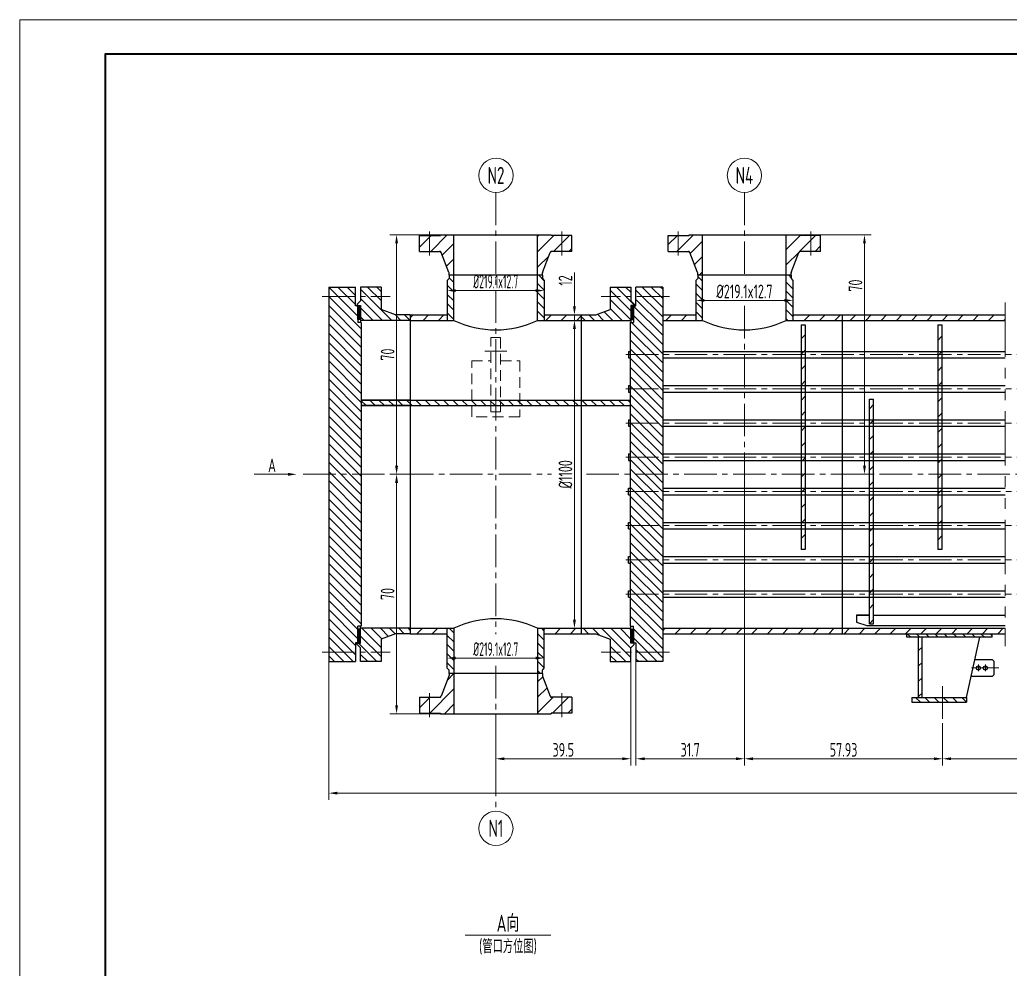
# Model space of a CAD drawing. Header units: millimetres. Extents: x 5765 to 6606, y -201 to 393.
# Drawn here: x 5765 to 6054.5, y 115.9 to 393.4 of the extents above; entities that cross this region are included whole.
import ezdxf
from ezdxf.enums import TextEntityAlignment as Align

# ---------------------------------------------------------------- set-up
doc = ezdxf.new("R2010")
doc.units = ezdxf.units.MM
for name, pattern in [('CENTER2', [28.575, 19.05, -3.175, 3.175, -3.175]), ('DASHED2', [9.525, 6.35, -3.175]), ('PHANTOM2', [31.75, 15.875, -3.175, 3.175, -3.175, 3.175, -3.175])]:
    doc.linetypes.add(name, pattern=pattern)
for name, color, linetype, lineweight in [('1粗实线', 7, 'Continuous', 35), ('2细实线', 3, 'Continuous', 13), ('3中心线', 1, 'CENTER2', 13), ('4虚线', 4, 'DASHED2', 13), ('5双点划线', 2, 'PHANTOM2', 13), ('6剖面线', 6, 'Continuous', 13), ('7文本', 2, 'Continuous', 13), ('8标注', 3, 'Continuous', 13), ('9图表', 4, 'Continuous', 13)]:
    doc.layers.add(name, color=color, linetype=linetype, lineweight=lineweight)
doc.styles.add('lanpec', font='bpec_e.shx', dxfattribs={"width": 0.75, "bigfont": 'hztxt.shx'})
doc.styles.add('lanpec-dim', font='bpec_e.shx', dxfattribs={"width": 0.75})
doc.dimstyles.new('lanpec', dxfattribs={"dimtxt": 4, "dimasz": 2.5, "dimexe": 2, "dimexo": 0, "dimtad": 1, "dimdsep": 46, "dimtxsty": 'lanpec-dim', "dimcen": 2.5, "dimclrd": 256, "dimclre": 256, "dimclrt": 256, "dimazin": 0, "dimtfac": 1, "dimtmove": 0, "dimatfit": 3, "dimfxl": 1, "dimlwd": -1, "dimlwe": -1, "dimarcsym": 0})
doc.dimstyles.new('lanpec$0', dxfattribs={"dimscale": 10, "dimtxt": 4, "dimasz": 2.5, "dimexe": 2, "dimexo": 0, "dimtad": 1, "dimdec": 1, "dimdsep": 46, "dimtxsty": 'lanpec-dim', "dimcen": 0.09, "dimclrd": 256, "dimclre": 256, "dimclrt": 256, "dimadec": 1, "dimazin": 0, "dimtfac": 0.707, "dimtdec": 1, "dimtmove": 0, "dimatfit": 3, "dimfxl": 1, "dimarcsym": 0})
pattern_1 = [(135, (737.13, -339.9016), (-1.3470384, -1.3470384), [])]
pattern_2 = [(45, (6011.2817, 1246.6423), (-2.245064, 2.245064), [])]
pattern_3 = [(135, (-65366.6616, -31470.1535), (-1.34703842, -1.34703842), [])]
pattern_4 = [(135, (6011.2817, 1246.6423), (-1.3470384, -1.3470384), [])]
pattern_5 = [(45, (5996.9817, 1246.6423), (-2.245064, 2.245064), [])]
pattern_6 = [(135, (4759.2155, 1239.4222), (-1.3470384, -1.3470384), [])]
pattern_7 = [(45, (4729.16433, 1239.4222), (-0.2245064, 0.2245064), []), (135, (4729.16433, 1239.4222), (-0.2245064, -0.2245064), [])]
pattern_8 = [(315, (-65366.66156, 31991.2719), (-0.224506403, -0.224506403), []), (225, (-65366.66156, 31991.2719), (-0.224506403, 0.224506403), [])]
pattern_9 = [(135, (6700.8807, -1580.7667), (-1.3470384, -1.3470384), [])]

# ---------------------------------------------------------------- blocks, each defined once
blk = doc.blocks.new('A1')
at = {"layer": '1粗实线'}
blk.add_lwpolyline([(-816, 10), (-10, 10), (-10, 584), (-816, 584)], close=True, dxfattribs=at)
at = {"layer": '9图表'}
blk.add_lwpolyline([(-841, 0), (0, 0), (0, 594), (-841, 594)], close=True, dxfattribs=at)
blk = doc.blocks.new('*U44')
at = {"layer": '2细实线'}
blk.add_line((-12.5, 0), (12.5, 0), dxfattribs=at)
at = {"layer": '7文本', "style": 'lanpec', "width": 0.75}
for tag, height, p in [('节点图名称', 5, (0, 3.5)), ('比例', 4, (0, -3.25))]:
    blk.add_attdef(tag, text='', height=height, dxfattribs=at).set_placement(p, align=Align.MIDDLE_CENTER)
blk = doc.blocks.new('*D70')
at = {"layer": '8标注', "transparency": 16777216}
for p, q in [((5927.16, 305.56), (5929.16, 305.56)), ((5927.16, 303.06), (5927.16, 218.06)), ((5927.16, 215.56), (5929.16, 215.56))]:
    blk.add_line(p, q, dxfattribs=at)
for points in [[(5926.74, 303.06), (5927.58, 303.06), (5927.16, 305.56)], [(5926.74, 218.06), (5927.58, 218.06), (5927.16, 215.56)]]:
    blk.add_solid(points, dxfattribs=at)
at = {"layer": 'Defpoints', "color": 0, "transparency": 16777216}
for p in [(5927.16, 305.56), (5927.16, 215.56), (5927.16, 215.56)]:
    blk.add_point(p, dxfattribs=at)
at = {"layer": '8标注', "transparency": 16777216, "insert": (5924.53, 260.56), "char_height": 4, "attachment_point": 5, "rotation": 90, "style": 'lanpec-dim'}
blk.add_mtext('%%C1100', dxfattribs=at)
blk = doc.blocks.new('*D71')
at = {"layer": '8标注', "transparency": 16777216}
for p, q in [((5927.16, 309.66), (5927.16, 319.58)), ((5930.59, 307.16), (5925.16, 307.16)), ((5927.16, 305.56), (5927.16, 307.16)), ((5930.59, 305.56), (5925.16, 305.56)), ((5927.16, 303.06), (5927.16, 300.56))]:
    blk.add_line(p, q, dxfattribs=at)
for points in [[(5926.74, 309.66), (5927.58, 309.66), (5927.16, 307.16)], [(5926.74, 303.06), (5927.58, 303.06), (5927.16, 305.56)]]:
    blk.add_solid(points, dxfattribs=at)
at = {"layer": 'Defpoints', "color": 0, "transparency": 16777216}
for p in [(5927.16, 307.16), (5930.59, 307.16), (5930.59, 305.56)]:
    blk.add_point(p, dxfattribs=at)
at = {"layer": '8标注', "transparency": 16777216, "insert": (5924.53, 317.23), "char_height": 4, "attachment_point": 5, "rotation": 90, "style": 'lanpec-dim'}
blk.add_mtext('12', dxfattribs=at)
blk = doc.blocks.new('*D72')
at = {"layer": '8标注', "transparency": 16777216}
for p, q in [((5962.67, 311.41), (5962.67, 313.41)), ((5991.04, 310.07), (5991.04, 313.41)), ((5965.17, 311.41), (5988.54, 311.41))]:
    blk.add_line(p, q, dxfattribs=at)
for points in [[(5965.17, 311.83), (5965.17, 310.99), (5962.67, 311.41)], [(5988.54, 311.83), (5988.54, 310.99), (5991.04, 311.41)]]:
    blk.add_solid(points, dxfattribs=at)
at = {"layer": 'Defpoints', "color": 0, "transparency": 16777216}
for p in [(5962.67, 311.41), (5991.04, 311.41), (5991.04, 310.07)]:
    blk.add_point(p, dxfattribs=at)
at = {"layer": '8标注', "transparency": 16777216, "insert": (5976.85, 314.04), "char_height": 4, "attachment_point": 5, "style": 'lanpec-dim'}
blk.add_mtext('%%C219.1x12.7', dxfattribs=at)
blk = doc.blocks.new('*D65')
at = {"layer": '8标注', "transparency": 16777216}
for p, q in [((5889.97, 206.84), (5889.97, 208.84)), ((5918.34, 205.45), (5918.34, 208.84)), ((5892.47, 206.84), (5915.84, 206.84))]:
    blk.add_line(p, q, dxfattribs=at)
for points in [[(5892.47, 207.25), (5892.47, 206.42), (5889.97, 206.84)], [(5915.84, 207.25), (5915.84, 206.42), (5918.34, 206.84)]]:
    blk.add_solid(points, dxfattribs=at)
at = {"layer": 'Defpoints', "color": 0, "transparency": 16777216}
for p in [(5889.97, 206.84), (5918.34, 206.84), (5918.34, 205.45)]:
    blk.add_point(p, dxfattribs=at)
at = {"layer": '8标注', "transparency": 16777216, "insert": (5904.15, 209.46), "char_height": 4, "attachment_point": 5, "style": 'lanpec-dim'}
blk.add_mtext('{\\W0.6;%%C219.1x12.7}', dxfattribs=at)
blk = doc.blocks.new('管口号')
at = {"layer": '2细实线'}
blk.add_circle((0, 5), 5, dxfattribs=at)
at = {"layer": '7文本', "style": 'lanpec', "width": 0.75}
blk.add_attdef('N', text='', height=5, dxfattribs=at).set_placement((0, 5), align=Align.MIDDLE_CENTER)
blk = doc.blocks.new('*D73')
at = {"layer": '8标注', "transparency": 16777216}
for p, q in [((5943.65, 205.81), (5943.65, 175.4)), ((5904.15, 183.48), (5904.15, 175.4)), ((5906.65, 177.4), (5941.15, 177.4))]:
    blk.add_line(p, q, dxfattribs=at)
for points in [[(5906.65, 177.82), (5906.65, 176.98), (5904.15, 177.4)], [(5941.15, 177.82), (5941.15, 176.98), (5943.65, 177.4)]]:
    blk.add_solid(points, dxfattribs=at)
at = {"layer": 'Defpoints', "color": 0, "transparency": 16777216}
for p in [(5943.65, 205.81), (5904.15, 183.48), (5943.65, 177.4)]:
    blk.add_point(p, dxfattribs=at)
at = {"layer": '8标注', "transparency": 16777216, "insert": (5923.9, 180.02), "char_height": 4, "attachment_point": 5, "style": 'lanpec-dim'}
blk.add_mtext('39.5', dxfattribs=at)
blk = doc.blocks.new('*D49')
at = {"layer": '8标注', "transparency": 16777216}
for p, q in [((5855.35, 260.56), (5855.35, 165.35)), ((6357.64, 260.56), (6357.64, 165.35)), ((5857.85, 167.35), (6355.14, 167.35))]:
    blk.add_line(p, q, dxfattribs=at)
for points in [[(5857.85, 167.77), (5857.85, 166.93), (5855.35, 167.35)], [(6355.14, 167.77), (6355.14, 166.93), (6357.64, 167.35)]]:
    blk.add_solid(points, dxfattribs=at)
at = {"layer": 'Defpoints', "color": 0, "transparency": 16777216}
for p in [(5855.35, 260.56), (6357.64, 260.56), (6357.64, 167.35)]:
    blk.add_point(p, dxfattribs=at)
at = {"layer": '8标注', "transparency": 16777216, "insert": (6106.5, 169.97), "char_height": 4, "attachment_point": 5, "style": 'lanpec-dim'}
blk.add_mtext('502.29', dxfattribs=at)
blk = doc.blocks.new('*D50')
at = {"layer": '8标注', "transparency": 16777216}
for p, q in [((6175.41, 186.4), (6175.41, 175.4)), ((6034.78, 177.4), (6034.78, 179.4)), ((6037.28, 177.4), (6172.91, 177.4))]:
    blk.add_line(p, q, dxfattribs=at)
for points in [[(6037.28, 177.82), (6037.28, 176.98), (6034.78, 177.4)], [(6172.91, 177.82), (6172.91, 176.98), (6175.41, 177.4)]]:
    blk.add_solid(points, dxfattribs=at)
at = {"layer": 'Defpoints', "color": 0, "transparency": 16777216}
for p in [(6175.41, 186.4), (6034.78, 177.4), (6175.41, 177.4)]:
    blk.add_point(p, dxfattribs=at)
at = {"layer": '8标注', "transparency": 16777216, "insert": (6105.1, 180.02), "char_height": 4, "attachment_point": 5, "style": 'lanpec-dim'}
blk.add_mtext('140.63', dxfattribs=at)
blk = doc.blocks.new('*D51')
at = {"layer": '8标注', "transparency": 16777216}
for p, q in [((5976.85, 260.56), (5976.85, 175.4)), ((5945.15, 205.81), (5945.15, 175.4)), ((5947.65, 177.4), (5974.35, 177.4))]:
    blk.add_line(p, q, dxfattribs=at)
for points in [[(5947.65, 177.82), (5947.65, 176.98), (5945.15, 177.4)], [(5974.35, 177.82), (5974.35, 176.98), (5976.85, 177.4)]]:
    blk.add_solid(points, dxfattribs=at)
at = {"layer": 'Defpoints', "color": 0, "transparency": 16777216}
for p in [(5976.85, 260.56), (5945.15, 205.81), (5976.85, 177.4)]:
    blk.add_point(p, dxfattribs=at)
at = {"layer": '8标注', "transparency": 16777216, "insert": (5961, 180.02), "char_height": 4, "attachment_point": 5, "style": 'lanpec-dim'}
blk.add_mtext('31.7', dxfattribs=at)
blk = doc.blocks.new('*D54')
at = {"layer": '8标注', "transparency": 16777216}
for p, q in [((5976.85, 186.52), (5976.85, 175.4)), ((6034.78, 187.84), (6034.78, 175.4)), ((5979.35, 177.4), (6032.28, 177.4))]:
    blk.add_line(p, q, dxfattribs=at)
for points in [[(5979.35, 177.82), (5979.35, 176.98), (5976.85, 177.4)], [(6032.28, 177.82), (6032.28, 176.98), (6034.78, 177.4)]]:
    blk.add_solid(points, dxfattribs=at)
at = {"layer": 'Defpoints', "color": 0, "transparency": 16777216}
for p in [(5976.85, 186.52), (6034.78, 187.84), (6034.78, 177.4)]:
    blk.add_point(p, dxfattribs=at)
at = {"layer": '8标注', "transparency": 16777216, "insert": (6005.82, 180.02), "char_height": 4, "attachment_point": 5, "style": 'lanpec-dim'}
blk.add_mtext('57.93', dxfattribs=at)
blk = doc.blocks.new('*D55')
at = {"layer": '8标注', "transparency": 16777216}
for p, q in [((5876.65, 260.56), (5873.17, 260.56)), ((5875.17, 193.06), (5875.17, 258.06)), ((5887.96, 190.56), (5873.17, 190.56))]:
    blk.add_line(p, q, dxfattribs=at)
for points in [[(5874.75, 258.06), (5875.59, 258.06), (5875.17, 260.56)], [(5874.75, 193.06), (5875.59, 193.06), (5875.17, 190.56)]]:
    blk.add_solid(points, dxfattribs=at)
at = {"layer": 'Defpoints', "color": 0, "transparency": 16777216}
for p in [(5875.17, 260.56), (5876.65, 260.56), (5887.96, 190.56)]:
    blk.add_point(p, dxfattribs=at)
at = {"layer": '8标注', "transparency": 16777216, "insert": (5872.55, 225.56), "char_height": 4, "attachment_point": 5, "rotation": 90, "style": 'lanpec-dim'}
blk.add_mtext('70', dxfattribs=at)
blk = doc.blocks.new('*D56')
at = {"layer": '8标注', "transparency": 16777216}
for p, q in [((5891.9, 330.56), (5873.17, 330.56)), ((5875.17, 328.06), (5875.17, 263.06)), ((5876.65, 260.56), (5873.17, 260.56))]:
    blk.add_line(p, q, dxfattribs=at)
for points in [[(5874.75, 328.06), (5875.59, 328.06), (5875.17, 330.56)], [(5874.75, 263.06), (5875.59, 263.06), (5875.17, 260.56)]]:
    blk.add_solid(points, dxfattribs=at)
at = {"layer": 'Defpoints', "color": 0, "transparency": 16777216}
for p in [(5891.9, 330.56), (5875.17, 260.56), (5876.65, 260.56)]:
    blk.add_point(p, dxfattribs=at)
at = {"layer": '8标注', "transparency": 16777216, "insert": (5872.55, 295.56), "char_height": 4, "attachment_point": 5, "rotation": 90, "style": 'lanpec-dim'}
blk.add_mtext('70', dxfattribs=at)
blk = doc.blocks.new('*D57')
at = {"layer": '8标注', "transparency": 16777216}
for p, q in [((5993.04, 330.56), (6013.95, 330.56)), ((6011.95, 328.06), (6011.95, 263.06)), ((6006.01, 260.56), (6013.95, 260.56))]:
    blk.add_line(p, q, dxfattribs=at)
for points in [[(6011.53, 328.06), (6012.37, 328.06), (6011.95, 330.56)], [(6011.53, 263.06), (6012.37, 263.06), (6011.95, 260.56)]]:
    blk.add_solid(points, dxfattribs=at)
at = {"layer": 'Defpoints', "color": 0, "transparency": 16777216}
for p in [(5993.04, 330.56), (6006.01, 260.56), (6011.95, 260.56)]:
    blk.add_point(p, dxfattribs=at)
at = {"layer": '8标注', "transparency": 16777216, "insert": (6009.33, 315.74), "char_height": 4, "attachment_point": 5, "rotation": 90, "style": 'lanpec-dim'}
blk.add_mtext('70', dxfattribs=at)
blk = doc.blocks.new('*D61')
at = {"layer": '8标注', "transparency": 16777216}
for p, q in [((5889.97, 314.28), (5889.97, 316.28)), ((5918.34, 315.67), (5918.34, 312.28)), ((5892.47, 314.28), (5915.84, 314.28))]:
    blk.add_line(p, q, dxfattribs=at)
for points in [[(5892.47, 314.7), (5892.47, 313.86), (5889.97, 314.28)], [(5915.84, 314.7), (5915.84, 313.86), (5918.34, 314.28)]]:
    blk.add_solid(points, dxfattribs=at)
at = {"layer": 'Defpoints', "color": 0, "transparency": 16777216}
for p in [(5918.34, 315.67), (5889.97, 314.28), (5918.34, 314.28)]:
    blk.add_point(p, dxfattribs=at)
at = {"layer": '8标注', "transparency": 16777216, "insert": (5904.15, 316.91), "char_height": 4, "attachment_point": 5, "style": 'lanpec-dim'}
blk.add_mtext('{\\W0.6;%%C219.1x12.7}', dxfattribs=at)

msp = doc.modelspace()

# ---------------------------------------------------------------- hatches: boundary and pattern name
at = {"layer": '6剖面线'}
h = msp.add_hatch(dxfattribs=at)
h.set_pattern_fill('ANSI31', color=256, style=0)
h.set_pattern_definition(pattern_2)
h.paths.add_polyline_path([(5923.523, 325.749), (5922.023, 325.749), (5922.023, 330.359), (5923.523, 330.359)])
h.paths.add_polyline_path([(5925.023, 325.749), (5923.523, 325.749), (5923.523, 330.359), (5925.023, 330.359)])
h.paths.add_polyline_path([(5922.023, 330.359), (5920.343, 330.359), (5920.343, 330.559), (5916.403, 330.559), (5916.403, 318.759), (5917.803, 318.759), (5917.803, 319.367, -0.09138), (5917.836, 319.545), (5920.08, 325.427, -0.3110597), (5920.547, 325.749), (5922.023, 325.749)])
h.paths.add_polyline_path([(5926.403, 330.359), (5925.023, 330.359), (5925.023, 325.749), (5926.403, 325.749)])
h.paths.add_polyline_path([(5891.903, 330.559), (5887.963, 330.559), (5887.963, 330.359), (5884.783, 330.359), (5884.783, 325.749), (5887.758, 325.749, -0.3110597), (5888.226, 325.427), (5890.47, 319.545, -0.09138), (5890.503, 319.367), (5890.503, 318.759), (5891.903, 318.759)])
h.paths.add_polyline_path([(5884.783, 330.359), (5881.903, 330.359), (5881.903, 325.749), (5884.783, 325.749)])
h = msp.add_hatch(dxfattribs=at)
h.set_pattern_fill('ANSI31', color=256, style=0)
h.set_pattern_definition([(45, (5995.593, 328.292), (-2.24506, 2.24506), [])])
h.paths.add_polyline_path([(5996.223, 330.359), (5994.723, 330.359), (5994.723, 325.749), (5996.223, 325.749)])
h.paths.add_polyline_path([(5997.723, 330.359), (5996.223, 330.359), (5996.223, 325.749), (5997.723, 325.749)])
h.paths.add_polyline_path([(5994.723, 330.359), (5993.043, 330.359), (5993.043, 330.559), (5989.103, 330.559), (5989.103, 318.759), (5990.503, 318.759), (5990.503, 319.367, -0.09138), (5990.536, 319.545), (5992.78, 325.427, -0.3110597), (5993.247, 325.749), (5994.723, 325.749)])
h.paths.add_polyline_path([(5999.103, 330.359), (5997.723, 330.359), (5997.723, 325.749), (5999.103, 325.749)])
h.paths.add_polyline_path([(5964.603, 330.559), (5960.663, 330.559), (5960.663, 330.359), (5957.483, 330.359), (5957.483, 325.749), (5960.458, 325.749, -0.3110597), (5960.926, 325.427), (5963.17, 319.545, -0.09138), (5963.203, 319.367), (5963.203, 318.759), (5964.603, 318.759)])
h.paths.add_polyline_path([(5957.483, 330.359), (5954.603, 330.359), (5954.603, 325.749), (5957.483, 325.749)])
h = msp.add_hatch(dxfattribs=at)
h.set_pattern_fill('ANSI31', color=256, scale=0.6, angle=90, style=0)
h.set_pattern_definition(pattern_9)
h.paths.add_polyline_path([(5889.969, 317.264), (5890.503, 317.798), (5890.503, 318.759), (5891.903, 318.759), (5891.903, 305.559), (5889.969, 305.559)])
h.paths.add_polyline_path([(5918.337, 305.559), (5916.403, 305.559), (5916.403, 318.759), (5917.803, 318.759), (5917.803, 317.798), (5918.337, 317.264)])
h = msp.add_hatch(dxfattribs=at)
h.set_pattern_fill('ANSI31', color=256, scale=0.6, angle=90, style=0)
h.set_pattern_definition([(135, (5962.9634, 315.9498), (-1.34704, -1.34704), [])])
h.paths.add_polyline_path([(5963.203, 317.798), (5962.669, 317.264), (5962.669, 305.559), (5963.203, 305.559)])
h.paths.add_polyline_path([(5991.037, 317.264), (5990.503, 317.798), (5990.503, 305.559), (5991.037, 305.559)])
h.paths.add_polyline_path([(5964.603, 318.759), (5963.203, 318.759), (5963.203, 305.559), (5964.603, 305.559)])
h.paths.add_polyline_path([(5990.503, 318.759), (5989.103, 318.759), (5989.103, 305.559), (5990.503, 305.559)])
h = msp.add_hatch(dxfattribs=at)
h.set_pattern_fill('ANSI31', color=256, scale=0.6, angle=90, style=0)
h.set_pattern_definition(pattern_1)
h.paths.add_polyline_path([(5855.353, 315.309), (5863.153, 315.309), (5863.153, 312.559), (5855.353, 312.559)])
h.paths.add_polyline_path([(5855.353, 307.159), (5855.353, 312.559), (5863.153, 312.559), (5863.153, 309.809), (5863.853, 309.809), (5863.853, 305.809), (5863.853, 304.909), (5864.853, 304.909), (5864.853, 295.559), (5855.353, 295.559)])
h.paths.add_polyline_path([(5855.353, 295.559), (5864.853, 295.559), (5864.853, 285.559), (5855.353, 285.559)])
h.paths.add_polyline_path([(5855.353, 285.559), (5864.853, 285.559), (5864.853, 275.559), (5855.353, 275.559)])
h.paths.add_polyline_path([(5855.353, 275.559), (5864.853, 275.559), (5864.853, 265.559), (5855.353, 265.559)])
h.paths.add_polyline_path([(5855.353, 265.559), (5864.853, 265.559), (5864.853, 260.559), (5855.353, 260.559)])
h.paths.add_polyline_path([(5855.353, 260.559), (5864.853, 260.559), (5864.853, 255.559), (5855.353, 255.559)])
h.paths.add_polyline_path([(5855.353, 255.559), (5864.853, 255.559), (5864.853, 245.559), (5855.353, 245.559)])
h.paths.add_polyline_path([(5855.353, 245.559), (5864.853, 245.559), (5864.853, 235.559), (5855.353, 235.559)])
h.paths.add_polyline_path([(5855.353, 235.559), (5864.853, 235.559), (5864.853, 225.559), (5855.353, 225.559)])
h.paths.add_polyline_path([(5855.353, 225.559), (5864.853, 225.559), (5864.853, 216.209), (5863.853, 216.209), (5863.853, 211.309), (5863.153, 211.309), (5863.153, 208.559), (5855.353, 208.559)])
h.paths.add_polyline_path([(5855.353, 208.559), (5863.153, 208.559), (5863.153, 205.809), (5855.353, 205.809)])
h = msp.add_hatch(dxfattribs=at)
h.set_pattern_fill('ANSI31', color=256, scale=0.6, angle=90, style=0)
h.set_pattern_definition(pattern_3)
h.paths.add_polyline_path([(5864.653, 312.559), (5864.653, 315.309), (5870.653, 315.309), (5870.653, 312.559)])
h.paths.add_polyline_path([(5870.653, 312.559), (5870.653, 308.759), (5874.853, 307.159), (5879.153, 307.159), (5879.153, 305.559), (5864.653, 305.559), (5864.653, 309.959), (5863.653, 309.959), (5863.653, 310.309), (5864.653, 311.309), (5864.653, 312.559)])
h = msp.add_hatch(dxfattribs=at)
h.set_pattern_fill('ANSI31', color=256, scale=0.6, angle=90, style=0)
h.set_pattern_definition(pattern_3)
h.paths.add_polyline_path([(5943.653, 312.559), (5943.653, 315.309), (5937.653, 315.309), (5937.653, 312.559)])
h.paths.add_polyline_path([(5937.653, 312.559), (5937.653, 308.759), (5933.453, 307.159), (5929.153, 307.159), (5929.153, 305.559), (5943.653, 305.559), (5943.653, 309.959), (5944.653, 309.959), (5944.653, 310.309), (5943.653, 311.309), (5943.653, 312.559)])
h = msp.add_hatch(dxfattribs=at)
h.set_pattern_fill('ANSI31', color=256, scale=0.6, angle=90, style=0)
h.set_pattern_definition(pattern_1)
h.paths.add_polyline_path([(5952.953, 315.309), (5945.153, 315.309), (5945.153, 312.559), (5952.953, 312.559)])
h.paths.add_polyline_path([(5952.953, 307.159), (5952.953, 312.559), (5945.153, 312.559), (5945.153, 309.809), (5944.453, 309.809), (5944.453, 305.809), (5944.453, 304.909), (5943.453, 304.909), (5943.453, 295.559), (5952.953, 295.559)])
h.paths.add_polyline_path([(5952.953, 295.559), (5943.453, 295.559), (5943.453, 285.559), (5952.953, 285.559)])
h.paths.add_polyline_path([(5952.953, 285.559), (5943.453, 285.559), (5943.453, 275.559), (5952.953, 275.559)])
h.paths.add_polyline_path([(5952.953, 275.559), (5943.453, 275.559), (5943.453, 265.559), (5952.953, 265.559)])
h.paths.add_polyline_path([(5952.953, 265.559), (5943.453, 265.559), (5943.453, 260.559), (5952.953, 260.559)])
h.paths.add_polyline_path([(5952.953, 260.559), (5943.453, 260.559), (5943.453, 255.559), (5952.953, 255.559)])
h.paths.add_polyline_path([(5952.953, 255.559), (5943.453, 255.559), (5943.453, 245.559), (5952.953, 245.559)])
h.paths.add_polyline_path([(5952.953, 245.559), (5943.453, 245.559), (5943.453, 235.559), (5952.953, 235.559)])
h.paths.add_polyline_path([(5952.953, 235.559), (5943.453, 235.559), (5943.453, 225.559), (5952.953, 225.559)])
h.paths.add_polyline_path([(5952.953, 225.559), (5943.453, 225.559), (5943.453, 216.209), (5944.453, 216.209), (5944.453, 211.309), (5945.153, 211.309), (5945.153, 208.559), (5952.953, 208.559)])
h.paths.add_polyline_path([(5952.953, 208.559), (5945.153, 208.559), (5945.153, 205.809), (5952.953, 205.809)])
h = msp.add_hatch(dxfattribs=at)
h.set_pattern_fill('ANSI37', color=256, scale=0.1, style=0)
h.set_pattern_definition(pattern_7)
h.paths.add_polyline_path([(5864.653, 305.809), (5863.853, 305.809), (5863.853, 309.809), (5864.653, 309.809)])
h = msp.add_hatch(dxfattribs=at)
h.set_pattern_fill('ANSI37', color=256, scale=0.1, style=0)
h.set_pattern_definition(pattern_7)
h.paths.add_polyline_path([(5943.653, 305.809), (5944.453, 305.809), (5944.453, 309.809), (5943.653, 309.809)])
h = msp.add_hatch(dxfattribs=at)
h.set_pattern_fill('ANSI31', color=256, style=0)
h.set_pattern_definition(pattern_2)
h.paths.add_polyline_path([(5879.153, 307.159), (5879.153, 305.559), (5889.969, 305.559), (5889.969, 307.159)])
h.paths.add_polyline_path([(5929.153, 305.559), (5929.153, 307.159), (5918.337, 307.159), (5918.337, 305.559)])
h = msp.add_hatch(dxfattribs=at)
h.set_pattern_fill('ANSI31', color=256, style=0)
h.set_pattern_definition(pattern_5)
h.paths.add_polyline_path([(5962.669, 305.559), (5962.669, 307.159), (5952.953, 307.159), (5952.953, 305.559)])
h.paths.add_polyline_path([(6024.4, 307.159), (6024.4, 305.559), (6053.096, 305.559), (6053.096, 307.159)])
h.paths.add_polyline_path([(6024.4, 305.559), (6024.4, 307.159), (5991.037, 307.159), (5991.037, 305.559)])
h = msp.add_hatch(dxfattribs=at)
h.set_pattern_fill('ANSI31', color=256, style=0)
h.set_pattern_definition(pattern_5)
h.paths.add_polyline_path([(5994.607, 304.259), (5993.407, 304.259), (5993.407, 238.559), (5994.607, 238.559)])
h = msp.add_hatch(dxfattribs=at)
h.set_pattern_fill('ANSI31', color=256, style=0)
h.set_pattern_definition(pattern_5)
h.paths.add_polyline_path([(6034.607, 304.259), (6033.407, 304.259), (6033.407, 238.559), (6034.607, 238.559)])
h = msp.add_hatch(dxfattribs=at)
h.set_pattern_fill('ANSI31', color=256, scale=0.6, angle=90, style=0)
h.set_pattern_definition([(135, (-1030.73, 35.6284), (-1.3470384, -1.3470384), [])])
h.paths.add_polyline_path([(5904.153, 282.259), (5876.653, 282.259), (5876.653, 281.459), (5904.153, 281.459)])
h.paths.add_polyline_path([(5904.153, 281.459), (5876.653, 281.459), (5876.653, 280.659), (5904.153, 280.659)])
h.paths.add_polyline_path([(5929.153, 282.259), (5904.153, 282.259), (5904.153, 281.459), (5929.153, 281.459)])
h.paths.add_polyline_path([(5929.153, 281.459), (5904.153, 281.459), (5904.153, 280.659), (5929.153, 280.659)])
h.paths.add_polyline_path([(5943.453, 282.259), (5929.153, 282.259), (5929.153, 281.459), (5943.453, 281.459)])
h.paths.add_polyline_path([(5943.453, 281.459), (5929.153, 281.459), (5929.153, 280.659), (5943.453, 280.659)])
h.paths.add_polyline_path([(5864.853, 282.259), (5864.853, 281.459), (5876.653, 281.459), (5876.653, 282.259)])
h.paths.add_polyline_path([(5864.853, 281.459), (5864.853, 280.659), (5876.653, 280.659), (5876.653, 281.459)])
h = msp.add_hatch(dxfattribs=at)
h.set_pattern_fill('ANSI31', color=256, style=0)
h.set_pattern_definition(pattern_5)
h.paths.add_polyline_path([(6014.607, 282.559), (6013.407, 282.559), (6013.407, 216.859), (6014.607, 216.859)])
h = msp.add_hatch(dxfattribs=at)
h.set_pattern_fill('ANSI31', color=256, scale=0.6, angle=90, style=0)
h.set_pattern_definition(pattern_4)
h.paths.add_polyline_path([(5879.153, 215.559), (5879.153, 213.959), (5874.853, 213.959), (5870.653, 212.359), (5870.653, 208.559), (5864.653, 208.559), (5864.653, 209.809), (5863.653, 210.809), (5863.653, 211.159), (5864.653, 211.159), (5864.653, 215.559)])
h.paths.add_polyline_path([(5870.653, 208.559), (5870.653, 205.809), (5864.653, 205.809), (5864.653, 208.559)])
h = msp.add_hatch(dxfattribs=at)
h.set_pattern_fill('ANSI37', color=256, scale=0.1, style=0)
h.set_pattern_definition(pattern_8)
h.paths.add_polyline_path([(5864.653, 211.309), (5863.853, 211.309), (5863.853, 215.309), (5864.653, 215.309)])
h = msp.add_hatch(dxfattribs=at)
h.set_pattern_fill('ANSI31', color=256, style=0)
h.set_pattern_definition(pattern_2)
h.paths.add_polyline_path([(5889.969, 213.959), (5889.969, 215.559), (5879.153, 215.559), (5879.153, 213.959)])
h.paths.add_polyline_path([(5918.337, 215.559), (5918.337, 213.959), (5929.153, 213.959), (5929.153, 215.559)])
h = msp.add_hatch(dxfattribs=at)
h.set_pattern_fill('ANSI31', color=256, scale=0.6, angle=90, style=0)
h.set_pattern_definition(pattern_9)
h.paths.add_polyline_path([(5889.969, 203.854), (5890.503, 203.32), (5890.503, 202.359), (5891.903, 202.359), (5891.903, 215.559), (5889.969, 215.559)])
h.paths.add_polyline_path([(5918.337, 215.559), (5916.403, 215.559), (5916.403, 202.359), (5917.803, 202.359), (5917.803, 203.32), (5918.337, 203.854)])
h = msp.add_hatch(dxfattribs=at)
h.set_pattern_fill('ANSI31', color=256, scale=0.6, angle=90, style=0)
h.set_pattern_definition(pattern_4)
h.paths.add_polyline_path([(5929.153, 215.559), (5929.153, 213.959), (5933.453, 213.959), (5937.653, 212.359), (5937.653, 208.559), (5943.653, 208.559), (5943.653, 209.809), (5944.653, 210.809), (5944.653, 211.159), (5943.653, 211.159), (5943.653, 215.559)])
h.paths.add_polyline_path([(5937.653, 208.559), (5937.653, 205.809), (5943.653, 205.809), (5943.653, 208.559)])
h = msp.add_hatch(dxfattribs=at)
h.set_pattern_fill('ANSI37', color=256, scale=0.1, style=0)
h.set_pattern_definition(pattern_8)
h.paths.add_polyline_path([(5943.653, 211.309), (5944.453, 211.309), (5944.453, 215.309), (5943.653, 215.309)])
h = msp.add_hatch(dxfattribs=at)
h.set_pattern_fill('ANSI31', color=256, style=0)
h.set_pattern_definition(pattern_5)
h.paths.add_polyline_path([(5974.717, 213.959), (5974.717, 215.559), (5952.953, 215.559), (5952.953, 213.959)])
h.paths.add_polyline_path([(5974.717, 215.559), (5974.717, 213.959), (6053.096, 213.959), (6053.096, 215.559)])
h = msp.add_hatch(dxfattribs=at)
h.set_pattern_fill('ANSI31', color=256, scale=0.6, angle=90, style=0)
h.set_pattern_definition(pattern_6)
h.paths.add_polyline_path([(6049.283, 212.959), (6049.283, 213.959), (6024.283, 213.959), (6024.283, 212.959)])
h = msp.add_hatch(dxfattribs=at)
h.set_pattern_fill('ANSI31', color=256, style=0)
h.set_pattern_definition([(45, (4759.2155, 1239.4222), (-2.245064, 2.245064), [])])
h.paths.add_polyline_path([(6028.783, 212.959), (6027.783, 212.959), (6027.783, 195.359), (6028.783, 195.359)])
h = msp.add_hatch(dxfattribs=at)
h.set_pattern_fill('ANSI31', color=256, style=0)
h.set_pattern_definition(pattern_2)
h.paths.add_polyline_path([(5923.523, 195.369), (5922.023, 195.369), (5922.023, 190.759), (5923.523, 190.759)])
h.paths.add_polyline_path([(5925.023, 195.369), (5923.523, 195.369), (5923.523, 190.759), (5925.023, 190.759)])
h.paths.add_polyline_path([(5922.023, 190.759), (5920.343, 190.759), (5920.343, 190.559), (5916.403, 190.559), (5916.403, 202.359), (5917.803, 202.359), (5917.803, 201.751, 0.09138), (5917.836, 201.573), (5920.08, 195.691, 0.3110597), (5920.547, 195.369), (5922.023, 195.369)])
h.paths.add_polyline_path([(5926.403, 190.759), (5925.023, 190.759), (5925.023, 195.369), (5926.403, 195.369)])
h.paths.add_polyline_path([(5891.903, 190.559), (5887.963, 190.559), (5887.963, 190.759), (5884.783, 190.759), (5884.783, 195.369), (5887.758, 195.369, 0.3110597), (5888.226, 195.691), (5890.47, 201.573, 0.09138), (5890.503, 201.751), (5890.503, 202.359), (5891.903, 202.359)])
h.paths.add_polyline_path([(5884.783, 190.759), (5881.903, 190.759), (5881.903, 195.369), (5884.783, 195.369)])
h = msp.add_hatch(dxfattribs=at)
h.set_pattern_fill('ANSI31', color=256, scale=0.6, angle=90, style=0)
h.set_pattern_definition(pattern_6)
h.paths.add_polyline_path([(6034.783, 193.959), (6034.783, 195.359), (6025.783, 195.359), (6025.783, 193.959)])
h.paths.add_polyline_path([(6041.783, 193.959), (6041.783, 195.359), (6034.783, 195.359), (6034.783, 193.959)])

# ---------------------------------------------------------------- linework, layer by layer
for p, q in [((5881.903, 325.749), (5881.903, 330.359)), ((5881.903, 330.359), (5887.963, 330.359)), ((5887.963, 330.359), (5887.963, 330.559)), ((5887.963, 330.559), (5920.343, 330.559)), ((5891.903, 305.559), (5891.903, 330.559)), ((5916.403, 305.559), (5916.403, 330.559)), ((5920.343, 330.359), (5920.343, 330.559)), ((5926.403, 330.359), (5920.343, 330.359)), ((5926.403, 325.749), (5926.403, 330.359)), ((5954.603, 325.749), (5954.603, 330.359)), ((5954.603, 330.359), (5960.663, 330.359)), ((5960.663, 330.359), (5960.663, 330.559)), ((5960.663, 330.559), (5993.043, 330.559)), ((5964.603, 305.559), (5964.603, 330.559)), ((5989.103, 305.559), (5989.103, 330.559)), ((5993.043, 330.359), (5993.043, 330.559)), ((5999.103, 330.359), (5993.043, 330.359)), ((5999.103, 325.749), (5999.103, 330.359)), ((5881.903, 325.749), (5887.758, 325.749)), ((5890.47, 319.545), (5888.226, 325.427)), ((5917.836, 319.545), (5920.08, 325.427)), ((5926.403, 325.749), (5920.547, 325.749)), ((5954.603, 325.749), (5960.458, 325.749)), ((5963.17, 319.545), (5960.926, 325.427)), ((5990.536, 319.545), (5992.78, 325.427)), ((5999.103, 325.749), (5993.247, 325.749)), ((5890.503, 318.759), (5890.503, 319.367)), ((5917.803, 318.759), (5890.503, 318.759)), ((5890.503, 318.759), (5890.503, 317.798)), ((5917.803, 318.759), (5917.803, 319.367)), ((5917.803, 318.759), (5917.803, 317.798)), ((5963.203, 318.759), (5963.203, 319.367)), ((5990.503, 318.759), (5963.203, 318.759)), ((5963.203, 318.759), (5963.203, 317.798)), ((5963.203, 318.759), (5963.203, 317.798)), ((5990.503, 318.759), (5990.503, 319.367)), ((5990.503, 318.759), (5990.503, 317.798)), ((5990.503, 318.759), (5990.503, 317.798)), ((5890.503, 317.798), (5889.969, 317.264)), ((5889.969, 317.264), (5889.969, 305.559)), ((5917.803, 317.798), (5918.337, 317.264)), ((5918.337, 317.264), (5918.337, 305.559)), ((5963.203, 317.798), (5962.669, 317.264)), ((5962.669, 317.264), (5962.669, 305.559)), ((5990.503, 317.798), (5991.037, 317.264)), ((5991.037, 317.264), (5991.037, 305.559)), ((5855.353, 315.309), (5855.353, 307.159)), ((5855.353, 315.309), (5863.153, 315.309)), ((5863.153, 309.809), (5863.153, 315.309)), ((5864.653, 315.309), (5864.653, 311.309)), ((5870.653, 315.309), (5864.653, 315.309)), ((5870.653, 315.309), (5870.653, 308.759)), ((5937.653, 315.309), (5937.653, 308.759)), ((5937.653, 315.309), (5943.653, 315.309)), ((5943.653, 315.309), (5943.653, 311.309)), ((5945.153, 309.809), (5945.153, 315.309)), ((5952.953, 315.309), (5945.153, 315.309)), ((5952.953, 315.309), (5952.953, 307.159)), ((5863.853, 309.809), (5863.153, 309.809)), ((5863.853, 309.809), (5863.153, 309.809)), ((5863.653, 310.309), (5864.653, 311.309)), ((5863.653, 310.309), (5863.653, 309.809)), ((5863.653, 309.959), (5864.653, 309.959)), ((5863.853, 309.809), (5863.853, 304.909)), ((5864.653, 309.959), (5864.653, 304.909)), ((5944.653, 310.309), (5943.653, 311.309)), ((5943.653, 309.959), (5943.653, 304.909)), ((5944.653, 309.959), (5943.653, 309.959)), ((5944.453, 309.809), (5945.153, 309.809)), ((5944.453, 309.809), (5944.453, 304.909)), ((5944.453, 309.809), (5945.153, 309.809)), ((5944.653, 310.309), (5944.653, 309.809)), ((5855.353, 307.159), (5855.353, 205.809)), ((5874.853, 307.159), (5870.653, 308.759)), ((5879.153, 307.159), (5874.853, 307.159)), ((5879.153, 307.159), (5879.153, 260.559)), ((5879.153, 307.159), (5889.969, 307.159)), ((5879.153, 307.159), (5879.153, 260.559)), ((5918.337, 307.159), (5929.153, 307.159)), ((5929.153, 307.159), (5929.153, 260.559)), ((5929.153, 307.159), (5933.453, 307.159)), ((5933.453, 307.159), (5937.653, 308.759)), ((5952.953, 307.159), (5952.953, 205.809)), ((5952.953, 307.159), (5962.669, 307.159)), ((5991.037, 307.159), (6024.4, 307.159)), ((6005.42, 307.159), (6005.42, 213.959)), ((6024.4, 307.159), (6053.096, 307.159)), ((5864.853, 304.909), (5863.853, 304.909)), ((5879.153, 305.559), (5864.653, 305.559)), ((5864.853, 304.909), (5864.853, 216.209)), ((5879.153, 305.559), (5891.903, 305.559)), ((5916.403, 305.559), (5929.153, 305.559)), ((5929.153, 305.559), (5943.653, 305.559)), ((5943.453, 304.909), (5944.453, 304.909)), ((5943.453, 304.909), (5943.453, 216.209)), ((5952.953, 305.559), (5964.603, 305.559)), ((5989.103, 305.559), (6023.68, 305.559)), ((5993.407, 304.259), (5993.407, 238.559)), ((5993.407, 304.259), (5994.607, 304.259)), ((5994.607, 304.259), (5994.607, 238.559)), ((6023.68, 305.559), (6053.096, 305.559)), ((6033.407, 304.259), (6033.407, 238.559)), ((6033.407, 304.259), (6034.607, 304.259)), ((6034.607, 304.259), (6034.607, 238.559)), ((5943.003, 296.509), (5943.453, 296.509)), ((5943.003, 296.509), (5943.003, 294.609)), ((5952.953, 296.509), (6053.096, 296.509)), ((5943.003, 294.609), (5943.453, 294.609)), ((5952.953, 294.609), (6053.096, 294.609)), ((5943.003, 286.509), (5943.453, 286.509)), ((5943.003, 286.509), (5943.003, 284.609)), ((5943.003, 284.609), (5943.453, 284.609)), ((5952.953, 286.509), (6053.096, 286.509)), ((5952.953, 284.609), (6053.096, 284.609)), ((5864.853, 282.259), (5929.153, 282.259)), ((5879.153, 282.259), (5864.853, 282.259)), ((5929.153, 282.259), (5943.453, 282.259)), ((6013.407, 216.859), (6013.407, 282.559)), ((6013.407, 282.559), (6014.607, 282.559)), ((6014.607, 216.859), (6014.607, 282.559)), ((5864.853, 280.659), (5929.153, 280.659)), ((5879.153, 280.659), (5864.853, 280.659)), ((5929.153, 280.659), (5943.453, 280.659)), ((5943.003, 276.509), (5943.453, 276.509)), ((5943.003, 276.509), (5943.003, 274.609)), ((5952.953, 276.509), (6053.096, 276.509)), ((5943.003, 274.609), (5943.453, 274.609)), ((5952.953, 274.609), (6053.096, 274.609)), ((5943.003, 266.509), (5943.453, 266.509)), ((5943.003, 266.509), (5943.003, 264.609)), ((5952.953, 266.509), (6053.096, 266.509)), ((5943.003, 264.609), (5943.453, 264.609)), ((5952.953, 264.609), (6053.096, 264.609)), ((5879.153, 260.559), (5879.153, 213.959)), ((5879.153, 260.559), (5879.153, 213.959)), ((5929.153, 260.559), (5929.153, 213.959)), ((5943.003, 256.509), (5943.453, 256.509)), ((5943.003, 254.609), (5943.003, 256.509)), ((5952.953, 256.509), (6053.096, 256.509)), ((5943.003, 254.609), (5943.453, 254.609)), ((5952.953, 254.609), (6053.096, 254.609)), ((5943.003, 246.509), (5943.453, 246.509)), ((5943.003, 244.609), (5943.003, 246.509)), ((5952.953, 246.509), (6053.096, 246.509)), ((5943.003, 244.609), (5943.453, 244.609)), ((5952.953, 244.609), (6053.096, 244.609)), ((5994.607, 238.559), (5993.407, 238.559)), ((6034.607, 238.559), (6033.407, 238.559)), ((5943.003, 236.509), (5943.453, 236.509)), ((5943.003, 234.609), (5943.003, 236.509)), ((5943.003, 234.609), (5943.453, 234.609)), ((5952.953, 236.509), (6053.096, 236.509)), ((5952.953, 234.609), (6053.096, 234.609)), ((5943.003, 226.509), (5943.453, 226.509)), ((5943.003, 224.609), (5943.003, 226.509)), ((5952.953, 226.509), (6053.096, 226.509)), ((5943.003, 224.609), (5943.453, 224.609)), ((5952.953, 224.609), (6053.096, 224.609)), ((6009.607, 219.359), (6013.407, 219.359)), ((6013.407, 219.359), (6009.607, 219.359)), ((6009.607, 219.359), (6009.607, 217.359)), ((6009.607, 217.359), (6012.607, 216.359)), ((6014.607, 219.359), (6053.096, 219.359)), ((5864.853, 216.209), (5863.853, 216.209)), ((5863.853, 211.309), (5863.853, 216.209)), ((5864.653, 211.159), (5864.653, 216.209)), ((5879.153, 215.559), (5864.653, 215.559)), ((5879.153, 215.559), (5891.903, 215.559)), ((5889.969, 203.854), (5889.969, 215.559)), ((5891.903, 215.559), (5891.903, 190.559)), ((5916.403, 215.559), (5929.153, 215.559)), ((5916.403, 215.559), (5916.403, 190.559)), ((5918.337, 203.854), (5918.337, 215.559)), ((5929.153, 215.559), (5943.653, 215.559)), ((5943.453, 216.209), (5944.453, 216.209)), ((5943.653, 211.159), (5943.653, 216.209)), ((5944.453, 211.309), (5944.453, 216.209)), ((5952.953, 215.559), (5975.437, 215.559)), ((5975.437, 215.559), (6053.096, 215.559)), ((6012.607, 216.359), (6053.096, 216.359)), ((6013.407, 216.859), (6014.607, 216.859)), ((5874.853, 213.959), (5870.653, 212.359)), ((5870.653, 212.359), (5870.653, 205.809)), ((5879.153, 213.959), (5874.853, 213.959)), ((5879.153, 213.959), (5889.969, 213.959)), ((5918.337, 213.959), (5929.153, 213.959)), ((5929.153, 213.959), (5933.453, 213.959)), ((5933.453, 213.959), (5937.653, 212.359)), ((5937.653, 212.359), (5937.653, 205.809)), ((5952.953, 213.959), (5974.717, 213.959)), ((5974.717, 213.959), (6053.096, 213.959)), ((6024.283, 212.959), (6024.283, 213.959)), ((6049.283, 212.959), (6024.283, 212.959)), ((6027.783, 195.359), (6027.783, 212.959)), ((6028.783, 195.359), (6028.783, 212.959)), ((6041.783, 195.359), (6045.675, 212.959)), ((6049.283, 212.959), (6049.283, 213.959)), ((5863.853, 211.309), (5863.153, 211.309)), ((5863.853, 211.309), (5863.153, 211.309)), ((5863.153, 211.309), (5863.153, 205.809)), ((5863.653, 210.809), (5863.653, 211.309)), ((5863.653, 211.159), (5864.653, 211.159)), ((5863.653, 210.809), (5864.653, 209.809)), ((5864.653, 205.809), (5864.653, 209.809)), ((5944.653, 211.159), (5943.653, 211.159)), ((5944.653, 210.809), (5943.653, 209.809)), ((5943.653, 205.809), (5943.653, 209.809)), ((5944.453, 211.309), (5945.153, 211.309)), ((5944.453, 211.309), (5945.153, 211.309)), ((5944.653, 210.809), (5944.653, 211.309)), ((5945.153, 211.309), (5945.153, 205.809)), ((5855.353, 205.809), (5863.153, 205.809)), ((5870.653, 205.809), (5864.653, 205.809)), ((5937.653, 205.809), (5943.653, 205.809)), ((5952.953, 205.809), (5945.153, 205.809)), ((5890.503, 203.32), (5889.969, 203.854)), ((5890.503, 202.359), (5890.503, 203.32)), ((5917.803, 203.32), (5918.337, 203.854)), ((5917.803, 202.359), (5917.803, 203.32)), ((5890.47, 201.573), (5888.226, 195.691)), ((5917.803, 202.359), (5890.503, 202.359)), ((5890.503, 202.359), (5890.503, 201.751)), ((5917.803, 202.359), (5917.803, 201.751)), ((5917.836, 201.573), (5920.08, 195.691)), ((5881.903, 195.369), (5881.903, 190.759)), ((5881.903, 195.369), (5887.758, 195.369)), ((5926.403, 195.369), (5920.547, 195.369)), ((5926.403, 195.369), (5926.403, 190.759)), ((6025.783, 195.359), (6041.783, 195.359)), ((6025.783, 195.359), (6025.783, 193.959)), ((6041.783, 195.359), (6041.783, 193.959)), ((6025.783, 193.959), (6041.783, 193.959)), ((6025.783, 193.959), (6041.783, 193.959)), ((5881.903, 190.759), (5887.963, 190.759)), ((5887.963, 190.759), (5887.963, 190.559)), ((5887.963, 190.559), (5920.343, 190.559)), ((5926.403, 190.759), (5920.343, 190.759)), ((5920.343, 190.759), (5920.343, 190.559))]:
    msp.add_line(p, q)
at = {"ltscale": 2}
for p, q in [((6044.238, 206.459), (6049.283, 206.459)), ((6049.783, 205.959), (6049.283, 206.459)), ((6049.783, 205.959), (6049.783, 201.959)), ((6049.283, 201.459), (6043.132, 201.459)), ((6049.783, 201.959), (6049.283, 201.459))]:
    msp.add_line(p, q, dxfattribs=at)
for points in [[(5863.853, 309.809), (5864.653, 309.809), (5864.653, 305.809), (5863.853, 305.809), (5863.853, 309.809)], [(5944.453, 309.809), (5943.653, 309.809), (5943.653, 305.809), (5944.453, 305.809), (5944.453, 309.809)], [(5863.853, 211.309), (5864.653, 211.309), (5864.653, 215.309), (5863.853, 215.309), (5863.853, 211.309)], [(5944.453, 211.309), (5943.653, 211.309), (5943.653, 215.309), (5944.453, 215.309), (5944.453, 211.309)]]:
    msp.add_lwpolyline(points)
at = {"ltscale": 3}
for centre in [(6045.233, 203.959), (6047.283, 203.959)]:
    msp.add_circle(centre, 0.6, dxfattribs=at)
for centre, radius, start, end in [((5887.758, 325.249), 0.5, 20.88476, 90), ((5920.547, 325.249), 0.5, 90, 159.11524), ((5960.458, 325.249), 0.5, 20.88476, 90), ((5993.247, 325.249), 0.5, 90, 159.11524), ((5890.003, 319.367), 0.5, 0, 20.88476), ((5918.303, 319.367), 0.5, 159.11524, 180), ((5962.703, 319.367), 0.5, 0, 20.88476), ((5991.003, 319.367), 0.5, 159.11524, 180), ((5904.153, 331.26), 28.471, 244.51564, 295.48436), ((5976.853, 331.26), 28.471, 244.51564, 295.48436), ((5904.153, 189.858), 28.471, 64.51564, 115.48436), ((5890.003, 201.751), 0.5, 339.11524, 0), ((5918.303, 201.751), 0.5, 180, 200.88476), ((5887.758, 195.869), 0.5, 270, 339.11524), ((5920.547, 195.869), 0.5, 200.88476, 270)]:
    msp.add_arc(centre, radius, start, end)
at = {"layer": '3中心线', "ltscale": 0.5}
for p, q in [((5904.153, 342.948), (5904.153, 213.874)), ((5976.853, 342.948), (5976.853, 317.764)), ((5884.783, 324.559), (5884.783, 331.549)), ((5923.523, 324.559), (5923.523, 331.549)), ((5957.483, 324.559), (5957.483, 331.549)), ((5996.223, 324.559), (5996.223, 331.549)), ((5853.386, 312.559), (5873.324, 312.559)), ((5954.92, 312.559), (5934.982, 312.559)), ((5976.853, 309.784), (5976.853, 260.559)), ((5907.384, 296.564), (5900.922, 296.564)), ((5942.183, 295.559), (6267.194, 295.559)), ((5942.183, 285.559), (6267.194, 285.559)), ((5942.183, 275.559), (6267.194, 275.559)), ((5942.183, 265.559), (6157.881, 265.559)), ((5847.863, 260.559), (5920.456, 260.559)), ((5930.66, 260.559), (6157.881, 260.559)), ((5942.183, 255.559), (6157.881, 255.559)), ((5942.183, 245.559), (6267.194, 245.559)), ((5942.183, 235.559), (6267.194, 235.559)), ((5942.183, 225.559), (6267.194, 225.559)), ((5853.386, 208.559), (5873.324, 208.559)), ((5954.92, 208.559), (5934.982, 208.559)), ((5904.153, 204.535), (5904.153, 162.05)), ((6051.227, 203.959), (6043.193, 203.959)), ((6045.233, 204.923), (6045.233, 202.996)), ((6047.283, 204.923), (6047.283, 202.996)), ((6034.783, 198.592), (6034.783, 187.843)), ((5884.783, 196.559), (5884.783, 189.569)), ((5923.523, 196.559), (5923.523, 189.569))]:
    msp.add_line(p, q, dxfattribs=at)
at = {"layer": '4虚线', "ltscale": 0.5}
for p, q in [((5902.753, 300.564), (5905.553, 300.564)), ((5902.753, 278.842), (5902.753, 300.564)), ((5905.553, 300.564), (5905.553, 278.842)), ((5897.153, 293.767), (5902.753, 293.767)), ((5897.153, 277.377), (5897.153, 293.767)), ((5905.553, 293.767), (5911.153, 293.767)), ((5911.153, 293.767), (5911.153, 277.377)), ((5905.553, 278.842), (5902.753, 278.842)), ((5911.153, 277.377), (5897.153, 277.377))]:
    msp.add_line(p, q, dxfattribs=at)
at = {"layer": '5双点划线'}
msp.add_line((6053.096, 310.781), (6053.096, 210.337), dxfattribs=at)
at = {"layer": '8标注'}
msp.add_line((5833.52, 260.559), (5843.437, 260.559), dxfattribs=at)
msp.add_solid([(5843.437, 260.976), (5843.437, 260.143), (5845.937, 260.559)], dxfattribs=at)

# ---------------------------------------------------------------- block references
msp.add_blockref('*U44', (5907.731, 125.803)).add_auto_attribs({'节点图名称': 'A向', '比例': '(管口方位图)'})
at = {"layer": '2细实线'}
msp.add_blockref('A1', (6606.028, -200.559), dxfattribs=at)
at = {"layer": '8标注'}
for p, values in [((5904.236, 342.948), {'N': 'N2'}), ((5976.853, 342.948), {'N': 'N4'}), ((5904.204, 152.05), {'N': 'N1'})]:
    msp.add_blockref('管口号', p, dxfattribs=at).add_auto_attribs(values)

# ---------------------------------------------------------------- texts
at = {"layer": '8标注', "insert": (5838.754, 263.184), "char_height": 4, "attachment_point": 5, "style": 'lanpec-dim'}
msp.add_mtext('A', dxfattribs=at)

# ---------------------------------------------------------------- dimensions: what is measured, and where the dimension line sits
at = {"layer": '8标注'}
for p1, angle, picture, middle in [((5891.903, 330.559), 270, '*D56', (5872.545, 295.559)), ((5887.963, 190.559), 90, '*D55', (5872.545, 225.559))]:
    dim = msp.add_linear_dim(base=(5875.17, 260.559), p1=p1, p2=(5876.653, 260.559), angle=angle, dimstyle='lanpec$0', override={"dimscale": 1, "dimdec": 2, "dimcen": 2.5, "dimadec": 2, "dimtfac": 1, "dimtdec": 2, "dimlwd": 65535, "dimlwe": 65535}, dxfattribs=at)
    dim.commit()
    dim.dimension.update_dxf_attribs({"geometry": picture, "text_midpoint": middle})
dim = msp.add_linear_dim(base=(6011.95, 260.559), p1=(5993.043, 330.559), p2=(6006.007, 260.559), angle=270, dimstyle='lanpec$0', override={"dimscale": 1, "dimdec": 2, "dimcen": 2.5, "dimadec": 2, "dimtfac": 1, "dimtdec": 2, "dimlwd": 65535, "dimlwe": 65535}, dxfattribs=at)
dim.commit()
dim.dimension.update_dxf_attribs({"geometry": '*D57', "text_midpoint": (6011.95, 315.738), "dimtype": 160})
for base, p1, p2, text, picture, middle in [((5918.337, 314.282), (5889.969, 314.282), (5918.337, 315.672), '{\\W0.6;%%C219.1x12.7}', '*D61', (5904.153, 316.907)), ((5991.037, 311.41), (5962.669, 311.41), (5991.037, 310.075), '%%C219.1x12.7', '*D72', (5976.853, 314.035)), ((5918.337, 206.837), (5889.969, 206.837), (5918.337, 205.446), '{\\W0.6;%%C219.1x12.7}', '*D65', (5904.153, 209.462))]:
    dim = msp.add_linear_dim(base=base, p1=p1, p2=p2, text=text, dimstyle='lanpec', dxfattribs=at)
    dim.commit()
    dim.dimension.update_dxf_attribs({"geometry": picture, "text_midpoint": middle})
dim = msp.add_linear_dim(base=(5927.158, 307.159), p1=(5930.588, 305.559), p2=(5930.588, 307.159), angle=90, text='12', dimstyle='lanpec', dxfattribs=at)
dim.commit()
dim.dimension.update_dxf_attribs({"geometry": '*D71', "text_midpoint": (5927.158, 317.229), "dimtype": 160})
dim = msp.add_linear_dim(base=(5927.158, 215.559), p1=(5927.158, 305.559), p2=(5927.158, 215.559), angle=90, text='%%C1100', dimstyle='lanpec', dxfattribs=at)
dim.commit()
dim.dimension.update_dxf_attribs({"geometry": '*D70', "text_midpoint": (5924.533, 260.559)})
for base, p1, p2, picture, middle in [((6357.644, 167.348), (5855.353, 260.559), (6357.644, 260.559), '*D49', (6106.498, 169.973)), ((5976.853, 177.398), (5945.153, 205.809), (5976.853, 260.559), '*D51', (5961.003, 180.023)), ((5943.653, 177.398), (5904.153, 183.478), (5943.653, 205.809), '*D73', (5923.903, 180.023)), ((6034.783, 177.398), (5976.853, 186.523), (6034.783, 187.843), '*D54', (6005.818, 180.023)), ((6175.413, 177.398), (6034.783, 177.398), (6175.413, 186.401), '*D50', (6105.098, 180.023))]:
    dim = msp.add_linear_dim(base=base, p1=p1, p2=p2, dimstyle='lanpec$0', override={"dimscale": 1, "dimdec": 2, "dimcen": 2.5, "dimadec": 2, "dimtfac": 1, "dimtdec": 2, "dimlwd": 65535, "dimlwe": 65535}, dxfattribs=at)
    dim.commit()
    dim.dimension.update_dxf_attribs({"geometry": picture, "text_midpoint": middle})

doc.saveas('drawing.dxf')
